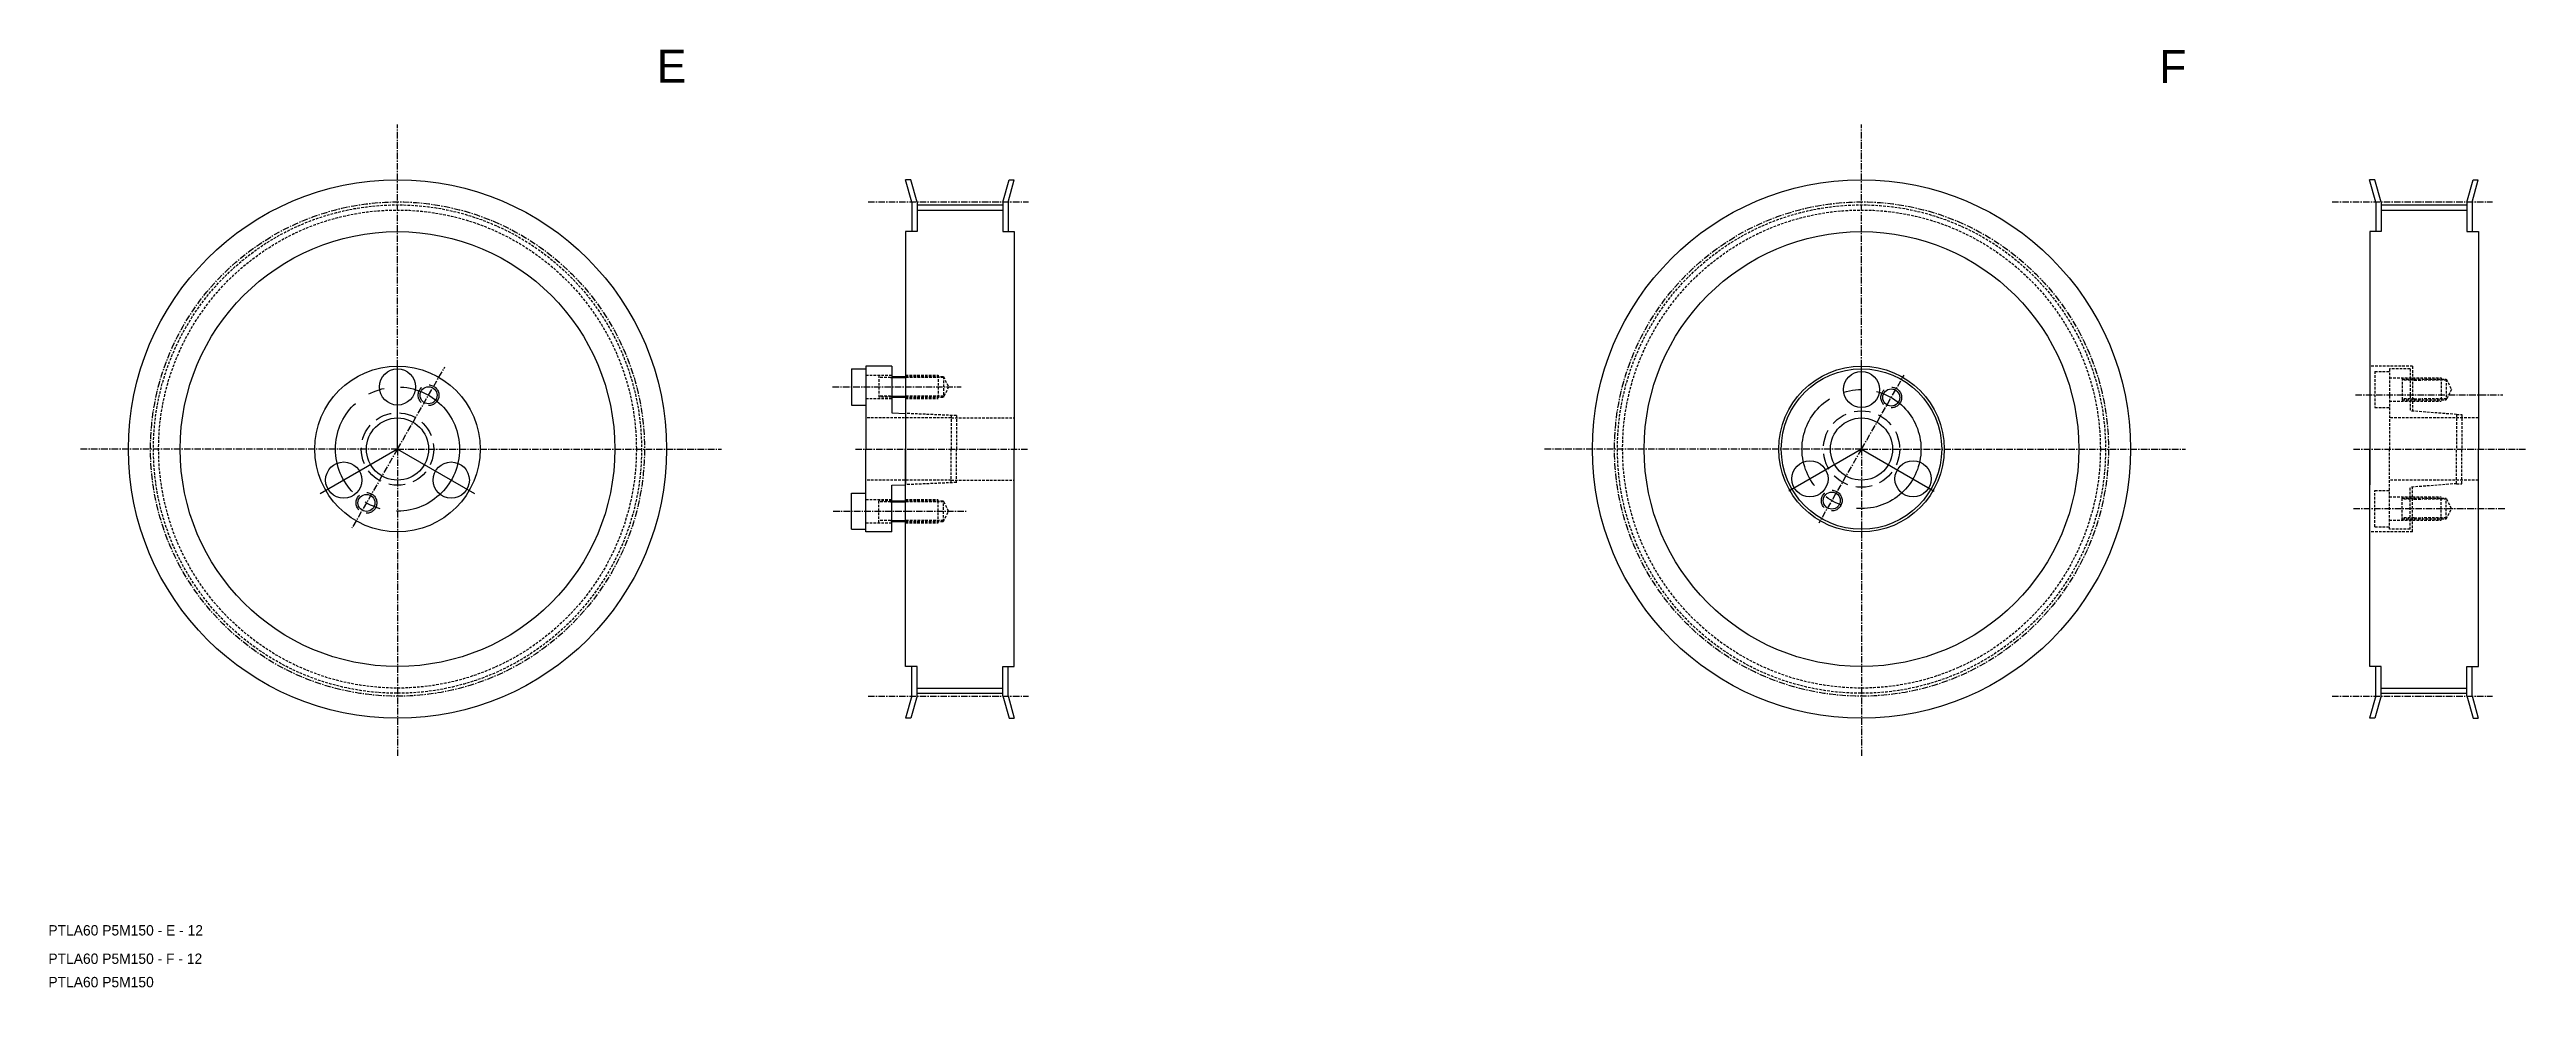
# Model space of a CAD drawing. Extents: x -264 to 215, y 884 to 1065.
import ezdxf

# ---------------------------------------------------------------- set-up
doc = ezdxf.new("R2010")
doc.units = 0
for name, pattern in [('CENTER', [2, 1.25, -0.25, 0.25, -0.25]), ('CENTER2', [28.575, 19.05, -3.175, 3.175, -3.175]), ('DASHED', [0.75, 0.5, -0.25]), ('HIDDEN2', [4.7625, 3.175, -1.5875])]:
    doc.linetypes.add(name, pattern=pattern)
doc.layers.get('0').update_dxf_attribs({"linetype": 'CONTINUOUS'})
doc.layers.add('CENTER', color=1, linetype='CENTER')

# ---------------------------------------------------------------- blocks, each defined once
blk = doc.blocks.new('*U30')
at = {"layer": 'CENTER', "color": 0, "linetype": 'BYBLOCK'}
blk.add_text('E', height=6.4, dxfattribs=at).set_placement((-146.79, 1058.84))
blk = doc.blocks.new('*U31')
at = {"layer": 'CENTER', "color": 0, "linetype": 'BYBLOCK'}
blk.add_text('F', height=6.4, dxfattribs=at).set_placement((143.62, 1058.77))

msp = doc.modelspace()

# ---------------------------------------------------------------- linework, layer by layer
at = {"color": 7, "linetype": 'CONTINUOUS'}
for p, q in [((-97.69, 1040.08), (-98.69, 1040.08)), ((-97.49, 1035.75), (-98.69, 1040.08)), ((-96.49, 1035.75), (-97.69, 1040.08)), ((-79.89, 1035.75), (-78.69, 1040.08)), ((-78.89, 1035.75), (-77.69, 1040.08)), ((-78.69, 1040.08), (-77.69, 1040.08)), ((185.49, 1035.75), (184.28, 1040.08)), ((185.28, 1040.08), (184.28, 1040.08)), ((186.49, 1035.75), (185.28, 1040.08)), ((203.09, 1035.75), (204.28, 1040.08)), ((204.09, 1035.75), (205.28, 1040.08)), ((204.28, 1040.08), (205.28, 1040.08)), ((-97.49, 1035.75), (-97.49, 1030.08)), ((-96.49, 1035.75), (-96.49, 1030.08)), ((-96.49, 1035.25), (-79.89, 1035.25)), ((-96.49, 1034.25), (-79.89, 1034.25)), ((-79.89, 1035.75), (-79.89, 1030.08)), ((-78.89, 1035.75), (-78.89, 1030.08)), ((185.49, 1035.75), (185.49, 1030.08)), ((186.49, 1035.75), (186.49, 1030.08)), ((186.49, 1035.25), (203.09, 1035.25)), ((186.49, 1034.25), (203.09, 1034.25)), ((203.09, 1035.75), (203.09, 1030.08)), ((204.09, 1035.75), (204.09, 1030.08)), ((-96.49, 1030.08), (-98.69, 1030.08)), ((-98.69, 1030.08), (-98.69, 988.08)), ((-79.89, 1030.08), (-77.69, 1030.08)), ((-77.69, 1030.08), (-77.69, 988.08)), ((184.29, 1030.08), (184.29, 988.08)), ((186.49, 1030.08), (184.29, 1030.08)), ((203.09, 1030.08), (205.29, 1030.08)), ((205.29, 1030.08), (205.29, 988.08)), ((-109.19, 1003.58), (-106.39, 1003.58)), ((-109.19, 1003.58), (-109.19, 996.58)), ((-101.39, 1004.08), (-106.39, 1004.08)), ((-106.39, 1004.08), (-106.39, 997.58)), ((-106.39, 1004.08), (-106.39, 1003.58)), ((-106.39, 1003.58), (-106.39, 996.58)), ((-106.39, 1003.58), (-106.39, 995.33)), ((-101.59, 1001.88), (-98.69, 1001.88)), ((-101.39, 1004.08), (-101.39, 995.33)), ((-101.39, 1004.08), (-101.39, 997.58)), ((-101.39, 1002.08), (-98.69, 1002.08)), ((-109.19, 996.58), (-106.39, 996.58)), ((-101.59, 998.28), (-98.69, 998.28)), ((-101.39, 998.08), (-98.69, 998.08)), ((-101.39, 997.58), (-101.39, 995.08)), ((-106.39, 995.33), (-106.39, 988.08)), ((-101.39, 995.08), (-98.69, 994.96)), ((-98.69, 994.96), (-98.69, 981.19)), ((184.29, 994.96), (184.29, 981.19)), ((-106.39, 980.83), (-106.39, 988.08)), ((-98.69, 946.08), (-98.69, 988.08)), ((-77.69, 946.08), (-77.69, 988.08)), ((184.29, 946.08), (184.29, 988.08)), ((205.29, 946.08), (205.29, 988.08)), ((-109.19, 979.58), (-106.39, 979.58)), ((-109.19, 972.58), (-109.19, 979.58)), ((-106.39, 972.58), (-106.39, 980.83)), ((-106.39, 972.58), (-106.39, 979.58)), ((-106.39, 972.08), (-106.39, 978.58)), ((-101.59, 977.88), (-98.69, 977.88)), ((-101.39, 981.08), (-98.69, 981.19)), ((-101.39, 978.58), (-101.39, 981.08)), ((-101.39, 972.08), (-101.39, 980.83)), ((-101.39, 972.08), (-101.39, 978.58)), ((-101.39, 978.08), (-98.69, 978.08)), ((-109.19, 972.58), (-106.39, 972.58)), ((-106.39, 972.08), (-106.39, 972.58)), ((-101.39, 972.08), (-106.39, 972.08)), ((-101.59, 974.28), (-98.69, 974.28)), ((-101.39, 974.08), (-98.69, 974.08)), ((-96.49, 946.08), (-98.69, 946.08)), ((-97.49, 940.4), (-97.49, 946.08)), ((-96.49, 940.4), (-96.49, 946.08)), ((-79.89, 946.08), (-77.69, 946.08)), ((-79.89, 940.4), (-79.89, 946.08)), ((-78.89, 940.4), (-78.89, 946.08)), ((186.49, 946.08), (184.29, 946.08)), ((185.49, 940.4), (185.49, 946.08)), ((186.49, 940.4), (186.49, 946.08)), ((203.09, 946.08), (205.29, 946.08)), ((203.09, 940.4), (203.09, 946.08)), ((204.09, 940.4), (204.09, 946.08)), ((-97.49, 940.4), (-98.69, 936.08)), ((-96.49, 940.4), (-97.69, 936.08)), ((-96.49, 941.9), (-79.89, 941.9)), ((-96.49, 940.9), (-79.89, 940.9)), ((-79.89, 940.4), (-78.69, 936.08)), ((-78.89, 940.4), (-77.69, 936.08)), ((185.49, 940.4), (184.28, 936.08)), ((186.49, 940.4), (185.28, 936.08)), ((186.49, 941.9), (203.09, 941.9)), ((186.49, 940.9), (203.09, 940.9)), ((203.09, 940.4), (204.28, 936.08)), ((204.09, 940.4), (205.28, 936.08)), ((-97.69, 936.08), (-98.69, 936.08)), ((-78.69, 936.08), (-77.69, 936.08)), ((185.28, 936.08), (184.28, 936.08)), ((204.28, 936.08), (205.28, 936.08))]:
    msp.add_line(p, q, dxfattribs=at)
at = {"color": 1, "linetype": 'CENTER2'}
for p, q in [((-196.91, 988.08), (-196.91, 1004.38)), ((86.06, 988.08), (86.06, 1004.38)), ((86.06, 988.08), (86.06, 1004.3)), ((-196.91, 988.08), (-211.83, 979.46)), ((-196.91, 988.08), (-182.05, 979.49)), ((86.06, 988.08), (72.01, 979.96)), ((86.06, 988.08), (100.11, 979.96))]:
    msp.add_line(p, q, dxfattribs=at)
at = {"color": 3, "linetype": 'DASHED'}
for p, q in [((-106.39, 1002.33), (-101.39, 1002.33)), ((-103.89, 1002.33), (-103.89, 997.83)), ((-101.59, 1001.88), (-103.89, 1001.88)), ((-98.69, 1002.33), (-92.39, 1002.33)), ((-98.69, 1002.08), (-91.39, 1002.08)), ((-91.39, 1001.88), (-98.69, 1001.88)), ((-92.39, 1002.33), (-92.39, 997.83)), ((-91.39, 1002.08), (-91.39, 998.08)), ((-91.39, 1002.08), (-90.39, 1000.08)), ((192.59, 1004.08), (184.29, 1004.08)), ((185.29, 1003.08), (185.29, 996.08)), ((185.29, 1003.08), (188.09, 1003.08)), ((192.09, 1003.58), (188.09, 1003.58)), ((188.09, 1003.58), (188.09, 996.08)), ((188.09, 1001.83), (198.09, 1001.83)), ((190.59, 1001.83), (190.59, 997.33)), ((190.59, 1001.58), (199.09, 1001.58)), ((192.89, 1001.38), (190.59, 1001.38)), ((192.09, 1003.58), (192.09, 995.45)), ((192.59, 1004.08), (192.59, 995.45)), ((192.89, 1001.38), (194.39, 1001.38)), ((199.09, 1001.38), (194.39, 1001.38)), ((198.09, 1001.83), (198.09, 997.33)), ((199.09, 1001.58), (200.09, 999.58)), ((199.09, 1001.58), (199.09, 997.58)), ((-106.39, 997.83), (-101.39, 997.83)), ((-101.59, 998.28), (-103.89, 998.28)), ((-101.39, 998.08), (-103.89, 998.08)), ((-91.39, 998.28), (-98.69, 998.28)), ((-98.69, 998.08), (-91.39, 998.08)), ((-98.69, 997.83), (-92.39, 997.83)), ((-90.39, 1000.08), (-91.39, 998.08)), ((185.29, 996.08), (188.09, 996.08)), ((188.09, 997.33), (198.09, 997.33)), ((188.09, 996.08), (188.09, 988.08)), ((192.89, 997.78), (190.59, 997.78)), ((190.59, 997.58), (199.09, 997.58)), ((192.89, 997.78), (194.39, 997.78)), ((199.09, 997.78), (194.39, 997.78)), ((200.09, 999.58), (199.09, 997.58)), ((-89.89, 994.08), (-106.39, 994.08)), ((-88.89, 994.53), (-98.69, 994.96)), ((-89.89, 994.58), (-89.89, 988.08)), ((-89.89, 994.08), (-77.69, 994.08)), ((-88.89, 994.58), (-88.89, 988.08)), ((205.29, 994.08), (188.09, 994.08)), ((201.09, 994.76), (192.09, 995.45)), ((201.09, 994.76), (201.09, 988.08)), ((202.09, 994.76), (202.09, 988.08)), ((-89.89, 981.58), (-89.89, 988.08)), ((-88.89, 981.58), (-88.89, 988.08)), ((188.09, 980.08), (188.09, 988.08)), ((201.09, 981.39), (201.09, 988.08)), ((202.09, 981.39), (202.09, 988.08)), ((-89.89, 982.08), (-106.39, 982.08)), ((-88.89, 981.62), (-98.69, 981.19)), ((-89.89, 982.08), (-77.69, 982.08)), ((205.29, 982.08), (188.09, 982.08)), ((-106.39, 978.33), (-101.39, 978.33)), ((-103.89, 973.83), (-103.89, 978.33)), ((-101.39, 978.08), (-103.89, 978.08)), ((-101.59, 977.88), (-103.89, 977.88)), ((-98.69, 978.33), (-92.39, 978.33)), ((-98.69, 978.08), (-91.39, 978.08)), ((-91.39, 977.88), (-98.69, 977.88)), ((-92.39, 973.83), (-92.39, 978.33)), ((-91.39, 974.08), (-91.39, 978.08)), ((-90.39, 976.08), (-91.39, 978.08)), ((185.29, 973.08), (185.29, 980.08)), ((185.29, 980.08), (188.09, 980.08)), ((188.09, 972.58), (188.09, 980.08)), ((188.09, 978.83), (198.09, 978.83)), ((190.59, 974.33), (190.59, 978.83)), ((190.59, 978.58), (199.09, 978.58)), ((192.89, 978.38), (190.59, 978.38)), ((201.09, 981.39), (192.09, 980.7)), ((192.09, 972.58), (192.09, 980.7)), ((192.59, 972.08), (192.59, 980.7)), ((192.89, 978.38), (194.39, 978.38)), ((199.09, 978.38), (194.39, 978.38)), ((198.09, 974.33), (198.09, 978.83)), ((200.09, 976.58), (199.09, 978.58)), ((199.09, 974.58), (199.09, 978.58)), ((-106.39, 973.83), (-101.39, 973.83)), ((-101.59, 974.28), (-103.89, 974.28)), ((-91.39, 974.28), (-98.69, 974.28)), ((-98.69, 974.08), (-91.39, 974.08)), ((-98.69, 973.83), (-92.39, 973.83)), ((-91.39, 974.08), (-90.39, 976.08)), ((192.59, 972.08), (184.29, 972.08)), ((185.29, 973.08), (188.09, 973.08)), ((188.09, 974.33), (198.09, 974.33)), ((192.09, 972.58), (188.09, 972.58)), ((192.89, 974.78), (190.59, 974.78)), ((190.59, 974.58), (199.09, 974.58)), ((192.89, 974.78), (194.39, 974.78)), ((199.09, 974.78), (194.39, 974.78)), ((199.09, 974.58), (200.09, 976.58))]:
    msp.add_line(p, q, dxfattribs=at)
for centre, radius in [((-196.91, 988.08), 47.17), ((-196.91, 988.08), 46.17), ((86.06, 988.08), 47.17), ((86.06, 988.08), 46.17)]:
    msp.add_circle(centre, radius, dxfattribs=at)
at = {"color": 7, "linetype": 'CONTINUOUS'}
for centre, radius in [((-196.91, 988.08), 16), ((-196.91, 1000.08), 3.5), ((86.06, 988.08), 15.5), ((86.06, 999.58), 3.5), ((-190.91, 998.47), 1.65), ((91.81, 998.04), 1.65), ((-196.91, 988.08), 6), ((86.06, 988.08), 6), ((-207.31, 982.08), 3.5), ((-186.52, 982.08), 3.5), ((76.1, 982.33), 3.5), ((96.02, 982.33), 3.5), ((-202.91, 977.68), 1.65), ((80.31, 978.12), 1.65)]:
    msp.add_circle(centre, radius, dxfattribs=at)
at = {"color": 1, "linetype": 'CENTER2'}
for centre, radius in [((-196.91, 988.08), 12), ((86.06, 988.08), 11.5)]:
    msp.add_circle(centre, radius, dxfattribs=at)
at = {"color": 3, "linetype": 'HIDDEN2'}
for centre, radius in [((-190.91, 998.47), 2), ((91.81, 998.04), 2), ((-196.91, 988.08), 7), ((86.06, 988.08), 7.38), ((-202.91, 977.68), 2), ((80.31, 978.12), 2)]:
    msp.add_circle(centre, radius, dxfattribs=at)
at = {"layer": 'CENTER', "color": 1, "linetype": 'CENTER'}
for p, q in [((-196.91, 988.08), (-196.91, 1050.79)), ((86.06, 988.08), (86.06, 1050.79)), ((-105.96, 1035.82), (-74.94, 1035.82)), ((177.02, 1035.82), (208.04, 1035.82)), ((-196.91, 988.08), (-187.74, 1003.97)), ((86.06, 988.08), (94.3, 1002.35)), ((-112.81, 1000.08), (-87.94, 1000.08)), ((181.54, 998.58), (210.04, 998.58)), ((-196.91, 988.08), (-258.28, 988.08)), ((-196.91, 988.08), (-205.73, 972.82)), ((-196.91, 988.08), (-134.3, 988.08)), ((-196.91, 988.08), (-196.91, 928.71)), ((-108.39, 988.08), (-74.89, 988.08)), ((86.06, 988.08), (24.7, 988.08)), ((86.06, 988.08), (77.79, 973.76)), ((86.06, 988.08), (148.67, 988.08)), ((86.06, 988.08), (86.06, 928.71)), ((181.14, 988.08), (214.59, 988.08)), ((-112.69, 976.08), (-87.02, 976.08)), ((181.14, 976.58), (210.44, 976.58)), ((-105.96, 940.33), (-74.94, 940.33)), ((177.02, 940.33), (208.04, 940.33))]:
    msp.add_line(p, q, dxfattribs=at)
at = {"layer": 'CENTER', "color": 3, "linetype": 'DASHED'}
for p, q in [((201.09, 994.76), (202.09, 994.76)), ((201.09, 981.39), (202.09, 981.39))]:
    msp.add_line(p, q, dxfattribs=at)
at = {"layer": 'CENTER', "color": 7, "linetype": 'CONTINUOUS'}
for centre, radius in [((-196.91, 988.08), 52), ((86.06, 988.08), 52), ((-196.91, 988.08), 42), ((86.06, 988.08), 42)]:
    msp.add_circle(centre, radius, dxfattribs=at)
at = {"layer": 'CENTER', "color": 1, "linetype": 'CENTER'}
for centre in [(-196.91, 988.08), (86.06, 988.08)]:
    msp.add_circle(centre, 47.74, dxfattribs=at)
at = {"layer": 'CENTER', "color": 0, "linetype": 'BYBLOCK'}
msp.add_circle((86.06, 988.08), 16, dxfattribs=at)

# ---------------------------------------------------------------- block references
for name in ['*U30', '*U31']:
    msp.add_blockref(name, (0, 0), dxfattribs=at)

# ---------------------------------------------------------------- texts
at = {"color": 7, "linetype": 'CONTINUOUS'}
for s, p in [('PTLA60 P5M150 - E - 12', (-264.39, 894.12)), ('PTLA60 P5M150 - F - 12', (-264.39, 888.64)), ('PTLA60 P5M150', (-264.39, 884.12))]:
    msp.add_text(s, height=2, dxfattribs=at).set_placement(p)

doc.saveas('drawing.dxf')
